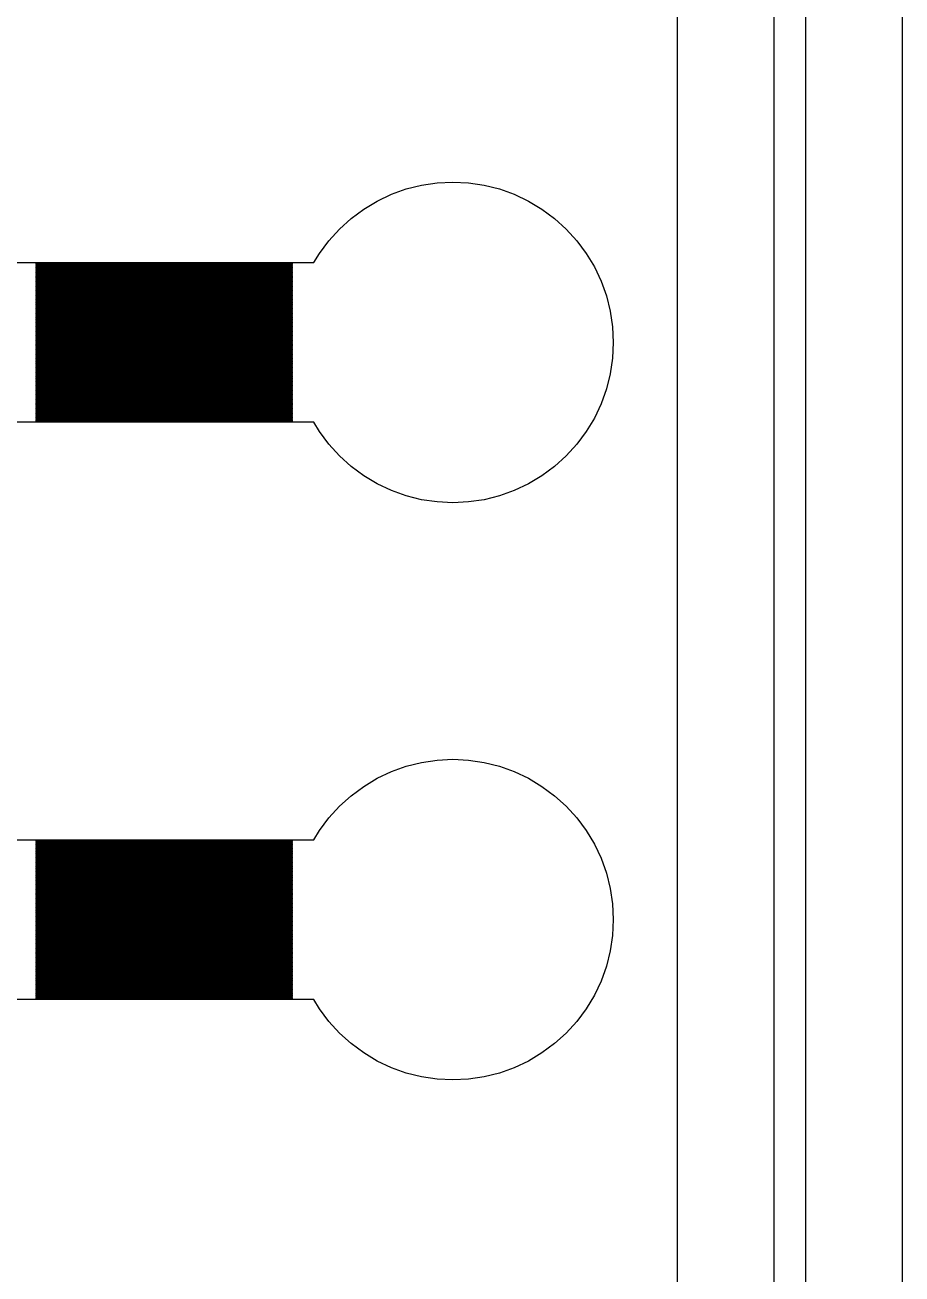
# Model space of a CAD drawing. Extents: x -16 to 132, y -40 to 113.
# Drawn here: x 99.02 to 113, y 17.36 to 37.27 of the extents above; entities that cross this region are included whole.
import ezdxf

# ---------------------------------------------------------------- set-up
doc = ezdxf.new("R2010")
doc.units = 0

msp = doc.modelspace()

# ---------------------------------------------------------------- linework, layer by layer
for p, q in [((112.997, 76.1837), (112.997, -2.55649)), ((111.463, -1.0226), (111.463, 74.6498)), ((110.952, 74.1385), (110.952, -0.51129)), ((109.418, 1.0226), (109.418, 72.6046)), ((104.861, 34.5738), (105.097, 34.6583)), ((105.097, 34.6583), (105.34, 34.7193)), ((105.34, 34.7193), (105.589, 34.7561)), ((105.589, 34.7561), (105.839, 34.7684)), ((105.839, 34.7684), (106.09, 34.7561)), ((106.09, 34.7561), (106.338, 34.7193)), ((106.338, 34.7193), (106.581, 34.6583)), ((106.581, 34.6583), (106.817, 34.5738)), ((104.419, 34.3375), (104.634, 34.4665)), ((104.634, 34.4665), (104.861, 34.5738)), ((106.817, 34.5738), (107.044, 34.4665)), ((107.044, 34.4665), (107.259, 34.3375)), ((104.217, 34.1881), (104.419, 34.3375)), ((107.259, 34.3375), (107.461, 34.1881)), ((104.031, 34.0196), (104.217, 34.1881)), ((107.461, 34.1881), (107.647, 34.0196)), ((103.863, 33.8337), (104.031, 34.0196)), ((107.647, 34.0196), (107.815, 33.8337)), ((103.713, 33.6322), (103.863, 33.8337)), ((107.815, 33.8337), (107.965, 33.6322)), ((98.8495, 33.485), (103.625, 33.485)), ((103.283, 33.4748), (99.1922, 33.4748)), ((99.1922, 33.4748), (99.1922, 33.4646)), ((99.1922, 33.4646), (103.283, 33.4646)), ((103.283, 33.4646), (103.283, 33.4748)), ((103.625, 33.485), (103.713, 33.6322)), ((107.965, 33.6322), (108.094, 33.417)), ((103.283, 33.4543), (99.1922, 33.4543)), ((99.1922, 33.4543), (99.1922, 33.4441)), ((99.1922, 33.4441), (103.283, 33.4441)), ((103.283, 33.4339), (99.1922, 33.4339)), ((99.1922, 33.4339), (99.1922, 33.4237)), ((99.1922, 33.4237), (103.283, 33.4237)), ((103.283, 33.4134), (99.1922, 33.4134)), ((99.1922, 33.4134), (99.1922, 33.4032)), ((99.1922, 33.4032), (103.283, 33.4032)), ((103.283, 33.393), (99.1922, 33.393)), ((99.1922, 33.393), (99.1922, 33.3828)), ((99.1922, 33.3828), (103.283, 33.3828)), ((103.283, 33.3725), (99.1922, 33.3725)), ((99.1922, 33.3725), (99.1922, 33.3623)), ((99.1922, 33.3623), (103.283, 33.3623)), ((103.283, 33.3521), (99.1922, 33.3521)), ((99.1922, 33.3521), (99.1922, 33.3419)), ((99.1922, 33.3419), (103.283, 33.3419)), ((103.283, 33.3316), (99.1922, 33.3316)), ((99.1922, 33.3316), (99.1922, 33.3214)), ((99.1922, 33.3214), (103.283, 33.3214)), ((103.283, 33.3112), (99.1922, 33.3112)), ((99.1922, 33.3112), (99.1922, 33.3009)), ((99.1922, 33.3009), (103.283, 33.3009)), ((103.283, 33.2907), (99.1922, 33.2907)), ((99.1922, 33.2907), (99.1922, 33.2805)), ((99.1922, 33.2805), (103.283, 33.2805)), ((103.283, 33.2703), (99.1922, 33.2703)), ((99.1922, 33.2703), (99.1922, 33.2601)), ((99.1922, 33.2601), (103.283, 33.2601)), ((103.283, 33.4441), (103.283, 33.4543)), ((103.283, 33.4237), (103.283, 33.4339)), ((103.283, 33.4032), (103.283, 33.4134)), ((103.283, 33.3828), (103.283, 33.393)), ((103.283, 33.3623), (103.283, 33.3725)), ((103.283, 33.3419), (103.283, 33.3521)), ((103.283, 33.3214), (103.283, 33.3316)), ((103.283, 33.3009), (103.283, 33.3112)), ((103.283, 33.2805), (103.283, 33.2907)), ((103.283, 33.2601), (103.283, 33.2703)), ((108.094, 33.417), (108.201, 33.1902)), ((103.283, 33.2498), (99.1922, 33.2498)), ((99.1922, 33.2498), (99.1922, 33.2396)), ((99.1922, 33.2396), (103.283, 33.2396)), ((103.283, 33.2294), (99.1922, 33.2294)), ((99.1922, 33.2294), (99.1922, 33.2191)), ((99.1922, 33.2191), (103.283, 33.2191)), ((103.283, 33.2089), (99.1922, 33.2089)), ((99.1922, 33.2089), (99.1922, 33.1987)), ((99.1922, 33.1987), (103.283, 33.1987)), ((103.283, 33.1885), (99.1922, 33.1885)), ((99.1922, 33.1885), (99.1922, 33.1782)), ((99.1922, 33.1782), (103.283, 33.1782)), ((103.283, 33.168), (99.1922, 33.168)), ((99.1922, 33.168), (99.1922, 33.1578)), ((99.1922, 33.1578), (103.283, 33.1578)), ((103.283, 33.1476), (99.1922, 33.1476)), ((99.1922, 33.1476), (99.1922, 33.1373)), ((99.1922, 33.1373), (103.283, 33.1373)), ((103.283, 33.1271), (99.1922, 33.1271)), ((99.1922, 33.1271), (99.1922, 33.1169)), ((99.1922, 33.1169), (103.283, 33.1169)), ((103.283, 33.1067), (99.1922, 33.1067)), ((99.1922, 33.1067), (99.1922, 33.0964)), ((99.1922, 33.0964), (103.283, 33.0964)), ((103.283, 33.0862), (99.1922, 33.0862)), ((99.1922, 33.0862), (99.1922, 33.076)), ((99.1922, 33.076), (103.283, 33.076)), ((103.283, 33.0658), (99.1922, 33.0658)), ((99.1922, 33.0658), (99.1922, 33.0555)), ((103.283, 33.2396), (103.283, 33.2498)), ((103.283, 33.2191), (103.283, 33.2294)), ((103.283, 33.1987), (103.283, 33.2089)), ((103.283, 33.1782), (103.283, 33.1885)), ((103.283, 33.1578), (103.283, 33.168)), ((103.283, 33.1373), (103.283, 33.1476)), ((103.283, 33.1169), (103.283, 33.1271)), ((103.283, 33.0964), (103.283, 33.1067)), ((103.283, 33.076), (103.283, 33.0862)), ((103.283, 33.0555), (103.283, 33.0658)), ((108.201, 33.1902), (108.286, 32.954)), ((99.1922, 33.0555), (103.283, 33.0555)), ((103.283, 33.0453), (99.1922, 33.0453)), ((99.1922, 33.0453), (99.1922, 33.0351)), ((99.1922, 33.0351), (103.283, 33.0351)), ((103.283, 33.0249), (99.1922, 33.0249)), ((99.1922, 33.0249), (99.1922, 33.0146)), ((99.1922, 33.0146), (103.283, 33.0146)), ((103.283, 33.0044), (99.1922, 33.0044)), ((99.1922, 33.0044), (99.1922, 32.9942)), ((99.1922, 32.9942), (103.283, 32.9942)), ((103.283, 32.9839), (99.1922, 32.9839)), ((99.1922, 32.9839), (99.1922, 32.9737)), ((99.1922, 32.9737), (103.283, 32.9737)), ((103.283, 32.9635), (99.1922, 32.9635)), ((99.1922, 32.9635), (99.1922, 32.9533)), ((99.1922, 32.9533), (103.283, 32.9533)), ((103.283, 32.9431), (99.1922, 32.9431)), ((99.1922, 32.9431), (99.1922, 32.9328)), ((99.1922, 32.9328), (103.283, 32.9328)), ((103.283, 32.9226), (99.1922, 32.9226)), ((99.1922, 32.9226), (99.1922, 32.9124)), ((99.1922, 32.9124), (103.283, 32.9124)), ((103.283, 32.9021), (99.1922, 32.9021)), ((99.1922, 32.9021), (99.1922, 32.8919)), ((99.1922, 32.8919), (103.283, 32.8919)), ((103.283, 32.8817), (99.1922, 32.8817)), ((99.1922, 32.8817), (99.1922, 32.8715)), ((99.1922, 32.8715), (103.283, 32.8715)), ((103.283, 32.8612), (99.1922, 32.8612)), ((99.1922, 32.8612), (99.1922, 32.851)), ((103.283, 33.0351), (103.283, 33.0453)), ((103.283, 33.0146), (103.283, 33.0249)), ((103.283, 32.9942), (103.283, 33.0044)), ((103.283, 32.9737), (103.283, 32.9839)), ((103.283, 32.9533), (103.283, 32.9635)), ((103.283, 32.9328), (103.283, 32.9431)), ((103.283, 32.9124), (103.283, 32.9226)), ((103.283, 32.8919), (103.283, 32.9021)), ((103.283, 32.8715), (103.283, 32.8817)), ((103.283, 32.851), (103.283, 32.8612)), ((108.286, 32.954), (108.346, 32.7106)), ((99.1922, 32.851), (103.283, 32.851)), ((103.283, 32.8408), (99.1922, 32.8408)), ((99.1922, 32.8408), (99.1922, 32.8306)), ((99.1922, 32.8306), (103.283, 32.8306)), ((103.283, 32.8203), (99.1922, 32.8203)), ((99.1922, 32.8203), (99.1922, 32.8101)), ((99.1922, 32.8101), (103.283, 32.8101)), ((103.283, 32.7999), (99.1922, 32.7999)), ((99.1922, 32.7999), (99.1922, 32.7896)), ((99.1922, 32.7896), (103.283, 32.7896)), ((103.283, 32.7794), (99.1922, 32.7794)), ((99.1922, 32.7794), (99.1922, 32.7692)), ((99.1922, 32.7692), (103.283, 32.7692)), ((103.283, 32.759), (99.1922, 32.759)), ((99.1922, 32.759), (99.1922, 32.7487)), ((99.1922, 32.7487), (103.283, 32.7487)), ((103.283, 32.7385), (99.1922, 32.7385)), ((99.1922, 32.7385), (99.1922, 32.7283)), ((99.1922, 32.7283), (103.283, 32.7283)), ((103.283, 32.7181), (99.1922, 32.7181)), ((99.1922, 32.7181), (99.1922, 32.7078)), ((99.1922, 32.7078), (103.283, 32.7078)), ((103.283, 32.6976), (99.1922, 32.6976)), ((99.1922, 32.6976), (99.1922, 32.6874)), ((99.1922, 32.6874), (103.283, 32.6874)), ((103.283, 32.6772), (99.1922, 32.6772)), ((99.1922, 32.6772), (99.1922, 32.6669)), ((99.1922, 32.6669), (103.283, 32.6669)), ((103.283, 32.8306), (103.283, 32.8408)), ((103.283, 32.8101), (103.283, 32.8203)), ((103.283, 32.7896), (103.283, 32.7999)), ((103.283, 32.7692), (103.283, 32.7794)), ((103.283, 32.7487), (103.283, 32.759)), ((103.283, 32.7283), (103.283, 32.7385)), ((103.283, 32.7078), (103.283, 32.7181)), ((103.283, 32.6874), (103.283, 32.6976)), ((103.283, 32.6669), (103.283, 32.6772)), ((108.346, 32.7106), (108.383, 32.4625)), ((103.283, 32.6567), (99.1922, 32.6567)), ((99.1922, 32.6567), (99.1922, 32.6465)), ((99.1922, 32.6465), (103.283, 32.6465)), ((103.283, 32.6363), (99.1922, 32.6363)), ((99.1922, 32.6363), (99.1922, 32.626)), ((99.1922, 32.626), (103.283, 32.626)), ((103.283, 32.6158), (99.1922, 32.6158)), ((99.1922, 32.6158), (99.1922, 32.6056)), ((99.1922, 32.6056), (103.283, 32.6056)), ((103.283, 32.5954), (99.1922, 32.5954)), ((99.1922, 32.5954), (99.1922, 32.5851)), ((99.1922, 32.5851), (103.283, 32.5851)), ((103.283, 32.5749), (99.1922, 32.5749)), ((99.1922, 32.5749), (99.1922, 32.5647)), ((99.1922, 32.5647), (103.283, 32.5647)), ((103.283, 32.5545), (99.1922, 32.5545)), ((99.1922, 32.5545), (99.1922, 32.5442)), ((99.1922, 32.5442), (103.283, 32.5442)), ((103.283, 32.534), (99.1922, 32.534)), ((99.1922, 32.534), (99.1922, 32.5238)), ((99.1922, 32.5238), (103.283, 32.5238)), ((103.283, 32.5136), (99.1922, 32.5136)), ((99.1922, 32.5136), (99.1922, 32.5033)), ((99.1922, 32.5033), (103.283, 32.5033)), ((103.283, 32.4931), (99.1922, 32.4931)), ((99.1922, 32.4931), (99.1922, 32.4829)), ((99.1922, 32.4829), (103.283, 32.4829)), ((103.283, 32.4726), (99.1922, 32.4726)), ((99.1922, 32.4726), (99.1922, 32.4624)), ((99.1922, 32.4624), (103.283, 32.4624)), ((103.283, 32.6465), (103.283, 32.6567)), ((103.283, 32.626), (103.283, 32.6363)), ((103.283, 32.6056), (103.283, 32.6158)), ((103.283, 32.5851), (103.283, 32.5954)), ((103.283, 32.5647), (103.283, 32.5749)), ((103.283, 32.5442), (103.283, 32.5545)), ((103.283, 32.5238), (103.283, 32.534)), ((103.283, 32.5033), (103.283, 32.5136)), ((103.283, 32.4829), (103.283, 32.4931)), ((103.283, 32.4624), (103.283, 32.4726)), ((108.383, 32.4625), (108.396, 32.2119)), ((103.283, 32.4522), (99.1922, 32.4522)), ((99.1922, 32.4522), (99.1922, 32.442)), ((99.1922, 32.442), (103.283, 32.442)), ((103.283, 32.4317), (99.1922, 32.4317)), ((99.1922, 32.4317), (99.1922, 32.4215)), ((99.1922, 32.4215), (103.283, 32.4215)), ((103.283, 32.4113), (99.1922, 32.4113)), ((99.1922, 32.4113), (99.1922, 32.4011)), ((99.1922, 32.4011), (103.283, 32.4011)), ((103.283, 32.3908), (99.1922, 32.3908)), ((99.1922, 32.3908), (99.1922, 32.3806)), ((99.1922, 32.3806), (103.283, 32.3806)), ((103.283, 32.3704), (99.1922, 32.3704)), ((99.1922, 32.3704), (99.1922, 32.3602)), ((99.1922, 32.3602), (103.283, 32.3602)), ((103.283, 32.3499), (99.1922, 32.3499)), ((99.1922, 32.3499), (99.1922, 32.3397)), ((99.1922, 32.3397), (103.283, 32.3397)), ((103.283, 32.3295), (99.1922, 32.3295)), ((99.1922, 32.3295), (99.1922, 32.3193)), ((99.1922, 32.3193), (103.283, 32.3193)), ((103.283, 32.309), (99.1922, 32.309)), ((99.1922, 32.309), (99.1922, 32.2988)), ((99.1922, 32.2988), (103.283, 32.2988)), ((103.283, 32.2886), (99.1922, 32.2886)), ((99.1922, 32.2886), (99.1922, 32.2784)), ((99.1922, 32.2784), (103.283, 32.2784)), ((103.283, 32.2681), (99.1922, 32.2681)), ((99.1922, 32.2681), (99.1922, 32.2579)), ((103.283, 32.442), (103.283, 32.4522)), ((103.283, 32.4215), (103.283, 32.4317)), ((103.283, 32.4011), (103.283, 32.4113)), ((103.283, 32.3806), (103.283, 32.3908)), ((103.283, 32.3602), (103.283, 32.3704)), ((103.283, 32.3397), (103.283, 32.3499)), ((103.283, 32.3193), (103.283, 32.3295)), ((103.283, 32.2988), (103.283, 32.309)), ((103.283, 32.2784), (103.283, 32.2886)), ((103.283, 32.2579), (103.283, 32.2681)), ((99.1922, 32.2579), (103.283, 32.2579)), ((103.283, 32.2477), (99.1922, 32.2477)), ((99.1922, 32.2477), (99.1922, 32.2375)), ((99.1922, 32.2375), (103.283, 32.2375)), ((103.283, 32.2272), (99.1922, 32.2272)), ((99.1922, 32.2272), (99.1922, 32.217)), ((99.1922, 32.217), (103.283, 32.217)), ((103.283, 32.2068), (99.1922, 32.2068)), ((99.1922, 32.2068), (99.1922, 32.1965)), ((99.1922, 32.1965), (103.283, 32.1965)), ((103.283, 32.1863), (99.1922, 32.1863)), ((99.1922, 32.1863), (99.1922, 32.1761)), ((99.1922, 32.1761), (103.283, 32.1761)), ((103.283, 32.1659), (99.1922, 32.1659)), ((99.1922, 32.1659), (99.1922, 32.1557)), ((99.1922, 32.1557), (103.283, 32.1557)), ((103.283, 32.1454), (99.1922, 32.1454)), ((99.1922, 32.1454), (99.1922, 32.1352)), ((99.1922, 32.1352), (103.283, 32.1352)), ((103.283, 32.125), (99.1922, 32.125)), ((99.1922, 32.125), (99.1922, 32.1148)), ((99.1922, 32.1148), (103.283, 32.1148)), ((103.283, 32.1045), (99.1922, 32.1045)), ((99.1922, 32.1045), (99.1922, 32.0943)), ((99.1922, 32.0943), (103.283, 32.0943)), ((103.283, 32.0841), (99.1922, 32.0841)), ((99.1922, 32.0841), (99.1922, 32.0739)), ((99.1922, 32.0739), (103.283, 32.0739)), ((103.283, 32.0636), (99.1922, 32.0636)), ((99.1922, 32.0636), (99.1922, 32.0534)), ((103.283, 32.2375), (103.283, 32.2477)), ((103.283, 32.217), (103.283, 32.2272)), ((103.283, 32.1965), (103.283, 32.2068)), ((103.283, 32.1761), (103.283, 32.1863)), ((103.283, 32.1557), (103.283, 32.1659)), ((103.283, 32.1352), (103.283, 32.1454)), ((103.283, 32.1148), (103.283, 32.125)), ((103.283, 32.0943), (103.283, 32.1045)), ((103.283, 32.0739), (103.283, 32.0841)), ((103.283, 32.0534), (103.283, 32.0636)), ((108.396, 32.2119), (108.383, 31.9613)), ((99.1922, 32.0534), (103.283, 32.0534)), ((103.283, 32.0432), (99.1922, 32.0432)), ((99.1922, 32.0432), (99.1922, 32.0329)), ((99.1922, 32.0329), (103.283, 32.0329)), ((103.283, 32.0227), (99.1922, 32.0227)), ((99.1922, 32.0227), (99.1922, 32.0125)), ((99.1922, 32.0125), (103.283, 32.0125)), ((103.283, 32.0023), (99.1922, 32.0023)), ((99.1922, 32.0023), (99.1922, 31.992)), ((99.1922, 31.992), (103.283, 31.992)), ((103.283, 31.9818), (99.1922, 31.9818)), ((99.1922, 31.9818), (99.1922, 31.9716)), ((99.1922, 31.9716), (103.283, 31.9716)), ((103.283, 31.9614), (99.1922, 31.9614)), ((99.1922, 31.9614), (99.1922, 31.9511)), ((99.1922, 31.9511), (103.283, 31.9511)), ((103.283, 31.9409), (99.1922, 31.9409)), ((99.1922, 31.9409), (99.1922, 31.9307)), ((99.1922, 31.9307), (103.283, 31.9307)), ((103.283, 31.9205), (99.1922, 31.9205)), ((99.1922, 31.9205), (99.1922, 31.9102)), ((99.1922, 31.9102), (103.283, 31.9102)), ((103.283, 31.9), (99.1922, 31.9)), ((99.1922, 31.9), (99.1922, 31.8898)), ((99.1922, 31.8898), (103.283, 31.8898)), ((103.283, 31.8795), (99.1922, 31.8795)), ((99.1922, 31.8795), (99.1922, 31.8693)), ((99.1922, 31.8693), (103.283, 31.8693)), ((103.283, 32.0329), (103.283, 32.0432)), ((103.283, 32.0125), (103.283, 32.0227)), ((103.283, 31.992), (103.283, 32.0023)), ((103.283, 31.9716), (103.283, 31.9818)), ((103.283, 31.9511), (103.283, 31.9614)), ((103.283, 31.9307), (103.283, 31.9409)), ((103.283, 31.9102), (103.283, 31.9205)), ((103.283, 31.8898), (103.283, 31.9)), ((103.283, 31.8693), (103.283, 31.8795)), ((108.383, 31.9613), (108.346, 31.7132)), ((103.283, 31.8591), (99.1922, 31.8591)), ((99.1922, 31.8591), (99.1922, 31.8489)), ((99.1922, 31.8489), (103.283, 31.8489)), ((103.283, 31.8387), (99.1922, 31.8387)), ((99.1922, 31.8387), (99.1922, 31.8284)), ((99.1922, 31.8284), (103.283, 31.8284)), ((103.283, 31.8182), (99.1922, 31.8182)), ((99.1922, 31.8182), (99.1922, 31.808)), ((99.1922, 31.808), (103.283, 31.808)), ((103.283, 31.7977), (99.1922, 31.7977)), ((99.1922, 31.7977), (99.1922, 31.7875)), ((99.1922, 31.7875), (103.283, 31.7875)), ((103.283, 31.7773), (99.1922, 31.7773)), ((99.1922, 31.7773), (99.1922, 31.7671)), ((99.1922, 31.7671), (103.283, 31.7671)), ((103.283, 31.7568), (99.1922, 31.7568)), ((99.1922, 31.7568), (99.1922, 31.7466)), ((99.1922, 31.7466), (103.283, 31.7466)), ((103.283, 31.7364), (99.1922, 31.7364)), ((99.1922, 31.7364), (99.1922, 31.7262)), ((99.1922, 31.7262), (103.283, 31.7262)), ((103.283, 31.7159), (99.1922, 31.7159)), ((99.1922, 31.7159), (99.1922, 31.7057)), ((99.1922, 31.7057), (103.283, 31.7057)), ((103.283, 31.6955), (99.1922, 31.6955)), ((99.1922, 31.6955), (99.1922, 31.6853)), ((99.1922, 31.6853), (103.283, 31.6853)), ((103.283, 31.675), (99.1922, 31.675)), ((99.1922, 31.675), (99.1922, 31.6648)), ((99.1922, 31.6648), (103.283, 31.6648)), ((103.283, 31.8489), (103.283, 31.8591)), ((103.283, 31.8284), (103.283, 31.8387)), ((103.283, 31.808), (103.283, 31.8182)), ((103.283, 31.7875), (103.283, 31.7977)), ((103.283, 31.7671), (103.283, 31.7773)), ((103.283, 31.7466), (103.283, 31.7568)), ((103.283, 31.7262), (103.283, 31.7364)), ((103.283, 31.7057), (103.283, 31.7159)), ((103.283, 31.6853), (103.283, 31.6955)), ((103.283, 31.6648), (103.283, 31.675)), ((108.346, 31.7132), (108.286, 31.4698)), ((103.283, 31.6546), (99.1922, 31.6546)), ((99.1922, 31.6546), (99.1922, 31.6444)), ((99.1922, 31.6444), (103.283, 31.6444)), ((103.283, 31.6341), (99.1922, 31.6341)), ((99.1922, 31.6341), (99.1922, 31.6239)), ((99.1922, 31.6239), (103.283, 31.6239)), ((103.283, 31.6137), (99.1922, 31.6137)), ((99.1922, 31.6137), (99.1922, 31.6035)), ((99.1922, 31.6035), (103.283, 31.6035)), ((103.283, 31.5932), (99.1922, 31.5932)), ((99.1922, 31.5932), (99.1922, 31.583)), ((99.1922, 31.583), (103.283, 31.583)), ((103.283, 31.5728), (99.1922, 31.5728)), ((99.1922, 31.5728), (99.1922, 31.5625)), ((99.1922, 31.5625), (103.283, 31.5625)), ((103.283, 31.5523), (99.1922, 31.5523)), ((99.1922, 31.5523), (99.1922, 31.5421)), ((99.1922, 31.5421), (103.283, 31.5421)), ((103.283, 31.5319), (99.1922, 31.5319)), ((99.1922, 31.5319), (99.1922, 31.5217)), ((99.1922, 31.5217), (103.283, 31.5217)), ((103.283, 31.5114), (99.1922, 31.5114)), ((99.1922, 31.5114), (99.1922, 31.5012)), ((99.1922, 31.5012), (103.283, 31.5012)), ((103.283, 31.491), (99.1922, 31.491)), ((99.1922, 31.491), (99.1922, 31.4807)), ((99.1922, 31.4807), (103.283, 31.4807)), ((103.283, 31.4705), (99.1922, 31.4705)), ((99.1922, 31.4705), (99.1922, 31.4603)), ((103.283, 31.6444), (103.283, 31.6546)), ((103.283, 31.6239), (103.283, 31.6341)), ((103.283, 31.6035), (103.283, 31.6137)), ((103.283, 31.583), (103.283, 31.5932)), ((103.283, 31.5625), (103.283, 31.5728)), ((103.283, 31.5421), (103.283, 31.5523)), ((103.283, 31.5217), (103.283, 31.5319)), ((103.283, 31.5012), (103.283, 31.5114)), ((103.283, 31.4807), (103.283, 31.491)), ((103.283, 31.4603), (103.283, 31.4705)), ((108.286, 31.4698), (108.201, 31.2336)), ((99.1922, 31.4603), (103.283, 31.4603)), ((103.283, 31.4501), (99.1922, 31.4501)), ((99.1922, 31.4501), (99.1922, 31.4398)), ((99.1922, 31.4398), (103.283, 31.4398)), ((103.283, 31.4296), (99.1922, 31.4296)), ((99.1922, 31.4296), (99.1922, 31.4194)), ((99.1922, 31.4194), (103.283, 31.4194)), ((103.283, 31.4092), (99.1922, 31.4092)), ((99.1922, 31.4092), (99.1922, 31.3989)), ((99.1922, 31.3989), (103.283, 31.3989)), ((103.283, 31.3887), (99.1922, 31.3887)), ((99.1922, 31.3887), (99.1922, 31.3785)), ((99.1922, 31.3785), (103.283, 31.3785)), ((103.283, 31.3683), (99.1922, 31.3683)), ((99.1922, 31.3683), (99.1922, 31.358)), ((99.1922, 31.358), (103.283, 31.358)), ((103.283, 31.3478), (99.1922, 31.3478)), ((99.1922, 31.3478), (99.1922, 31.3376)), ((99.1922, 31.3376), (103.283, 31.3376)), ((103.283, 31.3273), (99.1922, 31.3273)), ((99.1922, 31.3273), (99.1922, 31.3171)), ((99.1922, 31.3171), (103.283, 31.3171)), ((103.283, 31.3069), (99.1922, 31.3069)), ((99.1922, 31.3069), (99.1922, 31.2967)), ((99.1922, 31.2967), (103.283, 31.2967)), ((103.283, 31.2864), (99.1922, 31.2864)), ((99.1922, 31.2864), (99.1922, 31.2762)), ((99.1922, 31.2762), (103.283, 31.2762)), ((103.283, 31.4398), (103.283, 31.4501)), ((103.283, 31.4194), (103.283, 31.4296)), ((103.283, 31.3989), (103.283, 31.4092)), ((103.283, 31.3785), (103.283, 31.3887)), ((103.283, 31.358), (103.283, 31.3683)), ((103.283, 31.3376), (103.283, 31.3478)), ((103.283, 31.3171), (103.283, 31.3273)), ((103.283, 31.2967), (103.283, 31.3069)), ((103.283, 31.2762), (103.283, 31.2864)), ((103.283, 31.266), (99.1922, 31.266)), ((99.1922, 31.266), (99.1922, 31.2558)), ((99.1922, 31.2558), (103.283, 31.2558)), ((103.283, 31.2455), (99.1922, 31.2455)), ((99.1922, 31.2455), (99.1922, 31.2353)), ((99.1922, 31.2353), (103.283, 31.2353)), ((103.283, 31.2251), (99.1922, 31.2251)), ((99.1922, 31.2251), (99.1922, 31.2149)), ((99.1922, 31.2149), (103.283, 31.2149)), ((103.283, 31.2047), (99.1922, 31.2047)), ((99.1922, 31.2047), (99.1922, 31.1944)), ((99.1922, 31.1944), (103.283, 31.1944)), ((103.283, 31.1842), (99.1922, 31.1842)), ((99.1922, 31.1842), (99.1922, 31.174)), ((99.1922, 31.174), (103.283, 31.174)), ((103.283, 31.1637), (99.1922, 31.1637)), ((99.1922, 31.1637), (99.1922, 31.1535)), ((99.1922, 31.1535), (103.283, 31.1535)), ((103.283, 31.1433), (99.1922, 31.1433)), ((99.1922, 31.1433), (99.1922, 31.1331)), ((99.1922, 31.1331), (103.283, 31.1331)), ((103.283, 31.1228), (99.1922, 31.1228)), ((99.1922, 31.1228), (99.1922, 31.1126)), ((99.1922, 31.1126), (103.283, 31.1126)), ((103.283, 31.1024), (99.1922, 31.1024)), ((99.1922, 31.1024), (99.1922, 31.0922)), ((99.1922, 31.0922), (103.283, 31.0922)), ((103.283, 31.0819), (99.1922, 31.0819)), ((99.1922, 31.0819), (99.1922, 31.0717)), ((99.1922, 31.0717), (103.283, 31.0717)), ((103.283, 31.2558), (103.283, 31.266)), ((103.283, 31.2353), (103.283, 31.2455)), ((103.283, 31.2149), (103.283, 31.2251)), ((103.283, 31.1944), (103.283, 31.2047)), ((103.283, 31.174), (103.283, 31.1842)), ((103.283, 31.1535), (103.283, 31.1637)), ((103.283, 31.1331), (103.283, 31.1433)), ((103.283, 31.1126), (103.283, 31.1228)), ((103.283, 31.0922), (103.283, 31.1024)), ((103.283, 31.0717), (103.283, 31.0819)), ((108.201, 31.2336), (108.094, 31.0068)), ((103.625, 30.9388), (98.8495, 30.9388)), ((103.283, 31.0615), (99.1922, 31.0615)), ((99.1922, 31.0615), (99.1922, 31.0513)), ((99.1922, 31.0513), (103.283, 31.0513)), ((103.283, 31.041), (99.1922, 31.041)), ((99.1922, 31.041), (99.1922, 31.0308)), ((99.1922, 31.0308), (103.283, 31.0308)), ((103.283, 31.0206), (99.1922, 31.0206)), ((99.1922, 31.0206), (99.1922, 31.0103)), ((99.1922, 31.0103), (103.283, 31.0103)), ((103.283, 31.0001), (99.1922, 31.0001)), ((99.1922, 31.0001), (99.1922, 30.9899)), ((99.1922, 30.9899), (103.283, 30.9899)), ((103.283, 30.9797), (99.1922, 30.9797)), ((99.1922, 30.9797), (99.1922, 30.9694)), ((99.1922, 30.9694), (103.283, 30.9694)), ((103.283, 30.9592), (99.1922, 30.9592)), ((99.1922, 30.9592), (99.1922, 30.949)), ((99.1922, 30.949), (103.283, 30.949)), ((103.283, 31.0513), (103.283, 31.0615)), ((103.283, 31.0308), (103.283, 31.041)), ((103.283, 31.0103), (103.283, 31.0206)), ((103.283, 30.9899), (103.283, 31.0001)), ((103.283, 30.9694), (103.283, 30.9797)), ((103.283, 30.949), (103.283, 30.9592)), ((103.713, 30.7916), (103.625, 30.9388)), ((108.094, 31.0068), (107.965, 30.7916)), ((103.863, 30.5901), (103.713, 30.7916)), ((107.965, 30.7916), (107.815, 30.5901)), ((104.031, 30.4042), (103.863, 30.5901)), ((107.815, 30.5901), (107.647, 30.4042)), ((104.217, 30.2357), (104.031, 30.4042)), ((107.647, 30.4042), (107.461, 30.2357)), ((104.419, 30.0863), (104.217, 30.2357)), ((104.634, 29.9573), (104.419, 30.0863)), ((107.259, 30.0863), (107.044, 29.9573)), ((107.461, 30.2357), (107.259, 30.0863)), ((104.861, 29.85), (104.634, 29.9573)), ((107.044, 29.9573), (106.817, 29.85)), ((105.097, 29.7655), (104.861, 29.85)), ((105.34, 29.7045), (105.097, 29.7655)), ((105.589, 29.6677), (105.34, 29.7045)), ((106.338, 29.7045), (106.09, 29.6677)), ((106.581, 29.7655), (106.338, 29.7045)), ((106.817, 29.85), (106.581, 29.7655)), ((105.839, 29.6554), (105.589, 29.6677)), ((106.09, 29.6677), (105.839, 29.6554)), ((105.097, 25.4549), (105.34, 25.5159)), ((105.34, 25.5159), (105.589, 25.5527)), ((105.589, 25.5527), (105.839, 25.565)), ((105.839, 25.565), (106.09, 25.5527)), ((106.09, 25.5527), (106.338, 25.5159)), ((106.338, 25.5159), (106.581, 25.4549)), ((104.634, 25.2631), (104.861, 25.3704)), ((104.861, 25.3704), (105.097, 25.4549)), ((106.581, 25.4549), (106.817, 25.3704)), ((106.817, 25.3704), (107.044, 25.2631)), ((104.217, 24.9847), (104.419, 25.1341)), ((104.419, 25.1341), (104.634, 25.2631)), ((107.044, 25.2631), (107.259, 25.1341)), ((107.259, 25.1341), (107.461, 24.9847)), ((104.031, 24.8162), (104.217, 24.9847)), ((107.461, 24.9847), (107.647, 24.8162)), ((103.863, 24.6303), (104.031, 24.8162)), ((107.647, 24.8162), (107.815, 24.6303)), ((103.713, 24.4288), (103.863, 24.6303)), ((107.815, 24.6303), (107.965, 24.4288)), ((103.625, 24.2816), (103.713, 24.4288)), ((107.965, 24.4288), (108.094, 24.2136)), ((98.8495, 24.2816), (103.625, 24.2816)), ((103.283, 24.2714), (99.1922, 24.2714)), ((99.1922, 24.2714), (99.1922, 24.2612)), ((99.1922, 24.2612), (103.283, 24.2612)), ((103.283, 24.2509), (99.1922, 24.2509)), ((99.1922, 24.2509), (99.1922, 24.2407)), ((99.1922, 24.2407), (103.283, 24.2407)), ((103.283, 24.2305), (99.1922, 24.2305)), ((99.1922, 24.2305), (99.1922, 24.2203)), ((99.1922, 24.2203), (103.283, 24.2203)), ((103.283, 24.21), (99.1922, 24.21)), ((99.1922, 24.21), (99.1922, 24.1998)), ((99.1922, 24.1998), (103.283, 24.1998)), ((103.283, 24.1896), (99.1922, 24.1896)), ((99.1922, 24.1896), (99.1922, 24.1794)), ((99.1922, 24.1794), (103.283, 24.1794)), ((103.283, 24.1691), (99.1922, 24.1691)), ((99.1922, 24.1691), (99.1922, 24.1589)), ((99.1922, 24.1589), (103.283, 24.1589)), ((103.283, 24.1487), (99.1922, 24.1487)), ((99.1922, 24.1487), (99.1922, 24.1385)), ((99.1922, 24.1385), (103.283, 24.1385)), ((103.283, 24.1282), (99.1922, 24.1282)), ((99.1922, 24.1282), (99.1922, 24.118)), ((99.1922, 24.118), (103.283, 24.118)), ((103.283, 24.1078), (99.1922, 24.1078)), ((99.1922, 24.1078), (99.1922, 24.0975)), ((99.1922, 24.0975), (103.283, 24.0975)), ((103.283, 24.2612), (103.283, 24.2714)), ((103.283, 24.2407), (103.283, 24.2509)), ((103.283, 24.2203), (103.283, 24.2305)), ((103.283, 24.1998), (103.283, 24.21)), ((103.283, 24.1794), (103.283, 24.1896)), ((103.283, 24.1589), (103.283, 24.1691)), ((103.283, 24.1385), (103.283, 24.1487)), ((103.283, 24.118), (103.283, 24.1282)), ((103.283, 24.0975), (103.283, 24.1078)), ((108.094, 24.2136), (108.201, 23.9868)), ((103.283, 24.0873), (99.1922, 24.0873)), ((99.1922, 24.0873), (99.1922, 24.0771)), ((99.1922, 24.0771), (103.283, 24.0771)), ((103.283, 24.0669), (99.1922, 24.0669)), ((99.1922, 24.0669), (99.1922, 24.0567)), ((99.1922, 24.0567), (103.283, 24.0567)), ((103.283, 24.0464), (99.1922, 24.0464)), ((99.1922, 24.0464), (99.1922, 24.0362)), ((99.1922, 24.0362), (103.283, 24.0362)), ((103.283, 24.026), (99.1922, 24.026)), ((99.1922, 24.026), (99.1922, 24.0157)), ((99.1922, 24.0157), (103.283, 24.0157)), ((103.283, 24.0055), (99.1922, 24.0055)), ((99.1922, 24.0055), (99.1922, 23.9953)), ((99.1922, 23.9953), (103.283, 23.9953)), ((103.283, 23.9851), (99.1922, 23.9851)), ((99.1922, 23.9851), (99.1922, 23.9748)), ((99.1922, 23.9748), (103.283, 23.9748)), ((103.283, 23.9646), (99.1922, 23.9646)), ((99.1922, 23.9646), (99.1922, 23.9544)), ((99.1922, 23.9544), (103.283, 23.9544)), ((103.283, 23.9442), (99.1922, 23.9442)), ((99.1922, 23.9442), (99.1922, 23.9339)), ((99.1922, 23.9339), (103.283, 23.9339)), ((103.283, 23.9237), (99.1922, 23.9237)), ((99.1922, 23.9237), (99.1922, 23.9135)), ((99.1922, 23.9135), (103.283, 23.9135)), ((103.283, 23.9033), (99.1922, 23.9033)), ((99.1922, 23.9033), (99.1922, 23.893)), ((103.283, 24.0771), (103.283, 24.0873)), ((103.283, 24.0567), (103.283, 24.0669)), ((103.283, 24.0362), (103.283, 24.0464)), ((103.283, 24.0157), (103.283, 24.026)), ((103.283, 23.9953), (103.283, 24.0055)), ((103.283, 23.9748), (103.283, 23.9851)), ((103.283, 23.9544), (103.283, 23.9646)), ((103.283, 23.9339), (103.283, 23.9442)), ((103.283, 23.9135), (103.283, 23.9237)), ((103.283, 23.893), (103.283, 23.9033)), ((108.201, 23.9868), (108.286, 23.7506)), ((99.1922, 23.893), (103.283, 23.893)), ((103.283, 23.8828), (99.1922, 23.8828)), ((99.1922, 23.8828), (99.1922, 23.8726)), ((99.1922, 23.8726), (103.283, 23.8726)), ((103.283, 23.8624), (99.1922, 23.8624)), ((99.1922, 23.8624), (99.1922, 23.8521)), ((99.1922, 23.8521), (103.283, 23.8521)), ((103.283, 23.8419), (99.1922, 23.8419)), ((99.1922, 23.8419), (99.1922, 23.8317)), ((99.1922, 23.8317), (103.283, 23.8317)), ((103.283, 23.8215), (99.1922, 23.8215)), ((99.1922, 23.8215), (99.1922, 23.8112)), ((99.1922, 23.8112), (103.283, 23.8112)), ((103.283, 23.801), (99.1922, 23.801)), ((99.1922, 23.801), (99.1922, 23.7908)), ((99.1922, 23.7908), (103.283, 23.7908)), ((103.283, 23.7805), (99.1922, 23.7805)), ((99.1922, 23.7805), (99.1922, 23.7703)), ((99.1922, 23.7703), (103.283, 23.7703)), ((103.283, 23.7601), (99.1922, 23.7601)), ((99.1922, 23.7601), (99.1922, 23.7499)), ((99.1922, 23.7499), (103.283, 23.7499)), ((103.283, 23.7397), (99.1922, 23.7397)), ((99.1922, 23.7397), (99.1922, 23.7294)), ((99.1922, 23.7294), (103.283, 23.7294)), ((103.283, 23.7192), (99.1922, 23.7192)), ((99.1922, 23.7192), (99.1922, 23.709)), ((99.1922, 23.709), (103.283, 23.709)), ((103.283, 23.8726), (103.283, 23.8828)), ((103.283, 23.8521), (103.283, 23.8624)), ((103.283, 23.8317), (103.283, 23.8419)), ((103.283, 23.8112), (103.283, 23.8215)), ((103.283, 23.7908), (103.283, 23.801)), ((103.283, 23.7703), (103.283, 23.7805)), ((103.283, 23.7499), (103.283, 23.7601)), ((103.283, 23.7294), (103.283, 23.7397)), ((103.283, 23.709), (103.283, 23.7192)), ((108.286, 23.7506), (108.346, 23.5072)), ((103.283, 23.6987), (99.1922, 23.6987)), ((99.1922, 23.6987), (99.1922, 23.6885)), ((99.1922, 23.6885), (103.283, 23.6885)), ((103.283, 23.6783), (99.1922, 23.6783)), ((99.1922, 23.6783), (99.1922, 23.6681)), ((99.1922, 23.6681), (103.283, 23.6681)), ((103.283, 23.6578), (99.1922, 23.6578)), ((99.1922, 23.6578), (99.1922, 23.6476)), ((99.1922, 23.6476), (103.283, 23.6476)), ((103.283, 23.6374), (99.1922, 23.6374)), ((99.1922, 23.6374), (99.1922, 23.6272)), ((99.1922, 23.6272), (103.283, 23.6272)), ((103.283, 23.6169), (99.1922, 23.6169)), ((99.1922, 23.6169), (99.1922, 23.6067)), ((99.1922, 23.6067), (103.283, 23.6067)), ((103.283, 23.5965), (99.1922, 23.5965)), ((99.1922, 23.5965), (99.1922, 23.5862)), ((99.1922, 23.5862), (103.283, 23.5862)), ((103.283, 23.576), (99.1922, 23.576)), ((99.1922, 23.576), (99.1922, 23.5658)), ((99.1922, 23.5658), (103.283, 23.5658)), ((103.283, 23.5556), (99.1922, 23.5556)), ((99.1922, 23.5556), (99.1922, 23.5453)), ((99.1922, 23.5453), (103.283, 23.5453)), ((103.283, 23.5351), (99.1922, 23.5351)), ((99.1922, 23.5351), (99.1922, 23.5249)), ((99.1922, 23.5249), (103.283, 23.5249)), ((103.283, 23.5147), (99.1922, 23.5147)), ((99.1922, 23.5147), (99.1922, 23.5044)), ((99.1922, 23.5044), (103.283, 23.5044)), ((103.283, 23.6885), (103.283, 23.6987)), ((103.283, 23.6681), (103.283, 23.6783)), ((103.283, 23.6476), (103.283, 23.6578)), ((103.283, 23.6272), (103.283, 23.6374)), ((103.283, 23.6067), (103.283, 23.6169)), ((103.283, 23.5862), (103.283, 23.5965)), ((103.283, 23.5658), (103.283, 23.576)), ((103.283, 23.5453), (103.283, 23.5556)), ((103.283, 23.5249), (103.283, 23.5351)), ((103.283, 23.5044), (103.283, 23.5147)), ((108.346, 23.5072), (108.383, 23.2591)), ((103.283, 23.4942), (99.1922, 23.4942)), ((99.1922, 23.4942), (99.1922, 23.484)), ((99.1922, 23.484), (103.283, 23.484)), ((103.283, 23.4738), (99.1922, 23.4738)), ((99.1922, 23.4738), (99.1922, 23.4635)), ((99.1922, 23.4635), (103.283, 23.4635)), ((103.283, 23.4533), (99.1922, 23.4533)), ((99.1922, 23.4533), (99.1922, 23.4431)), ((99.1922, 23.4431), (103.283, 23.4431)), ((103.283, 23.4329), (99.1922, 23.4329)), ((99.1922, 23.4329), (99.1922, 23.4226)), ((99.1922, 23.4226), (103.283, 23.4226)), ((103.283, 23.4124), (99.1922, 23.4124)), ((99.1922, 23.4124), (99.1922, 23.4022)), ((99.1922, 23.4022), (103.283, 23.4022)), ((103.283, 23.392), (99.1922, 23.392)), ((99.1922, 23.392), (99.1922, 23.3817)), ((99.1922, 23.3817), (103.283, 23.3817)), ((103.283, 23.3715), (99.1922, 23.3715)), ((99.1922, 23.3715), (99.1922, 23.3613)), ((99.1922, 23.3613), (103.283, 23.3613)), ((103.283, 23.3511), (99.1922, 23.3511)), ((99.1922, 23.3511), (99.1922, 23.3408)), ((99.1922, 23.3408), (103.283, 23.3408)), ((103.283, 23.3306), (99.1922, 23.3306)), ((99.1922, 23.3306), (99.1922, 23.3204)), ((99.1922, 23.3204), (103.283, 23.3204)), ((103.283, 23.3102), (99.1922, 23.3102)), ((99.1922, 23.3102), (99.1922, 23.2999)), ((103.283, 23.484), (103.283, 23.4942)), ((103.283, 23.4635), (103.283, 23.4738)), ((103.283, 23.4431), (103.283, 23.4533)), ((103.283, 23.4226), (103.283, 23.4329)), ((103.283, 23.4022), (103.283, 23.4124)), ((103.283, 23.3817), (103.283, 23.392)), ((103.283, 23.3613), (103.283, 23.3715)), ((103.283, 23.3408), (103.283, 23.3511)), ((103.283, 23.3204), (103.283, 23.3306)), ((103.283, 23.2999), (103.283, 23.3102)), ((99.1922, 23.2999), (103.283, 23.2999)), ((103.283, 23.2897), (99.1922, 23.2897)), ((99.1922, 23.2897), (99.1922, 23.2795)), ((99.1922, 23.2795), (103.283, 23.2795)), ((103.283, 23.2692), (99.1922, 23.2692)), ((99.1922, 23.2692), (99.1922, 23.259)), ((99.1922, 23.259), (103.283, 23.259)), ((103.283, 23.2488), (99.1922, 23.2488)), ((99.1922, 23.2488), (99.1922, 23.2386)), ((99.1922, 23.2386), (103.283, 23.2386)), ((103.283, 23.2283), (99.1922, 23.2283)), ((99.1922, 23.2283), (99.1922, 23.2181)), ((99.1922, 23.2181), (103.283, 23.2181)), ((103.283, 23.2079), (99.1922, 23.2079)), ((99.1922, 23.2079), (99.1922, 23.1977)), ((99.1922, 23.1977), (103.283, 23.1977)), ((103.283, 23.1874), (99.1922, 23.1874)), ((99.1922, 23.1874), (99.1922, 23.1772)), ((99.1922, 23.1772), (103.283, 23.1772)), ((103.283, 23.167), (99.1922, 23.167)), ((99.1922, 23.167), (99.1922, 23.1568)), ((99.1922, 23.1568), (103.283, 23.1568)), ((103.283, 23.1465), (99.1922, 23.1465)), ((99.1922, 23.1465), (99.1922, 23.1363)), ((99.1922, 23.1363), (103.283, 23.1363)), ((103.283, 23.1261), (99.1922, 23.1261)), ((99.1922, 23.1261), (99.1922, 23.1159)), ((99.1922, 23.1159), (103.283, 23.1159)), ((103.283, 23.1056), (99.1922, 23.1056)), ((99.1922, 23.1056), (99.1922, 23.0954)), ((103.283, 23.2795), (103.283, 23.2897)), ((103.283, 23.259), (103.283, 23.2692)), ((103.283, 23.2386), (103.283, 23.2488)), ((103.283, 23.2181), (103.283, 23.2283)), ((103.283, 23.1977), (103.283, 23.2079)), ((103.283, 23.1772), (103.283, 23.1874)), ((103.283, 23.1568), (103.283, 23.167)), ((103.283, 23.1363), (103.283, 23.1465)), ((103.283, 23.1159), (103.283, 23.1261)), ((103.283, 23.0954), (103.283, 23.1056)), ((108.383, 23.2591), (108.396, 23.0085)), ((99.1922, 23.0954), (103.283, 23.0954)), ((103.283, 23.0852), (99.1922, 23.0852)), ((99.1922, 23.0852), (99.1922, 23.075)), ((99.1922, 23.075), (103.283, 23.075)), ((103.283, 23.0647), (99.1922, 23.0647)), ((99.1922, 23.0647), (99.1922, 23.0545)), ((99.1922, 23.0545), (103.283, 23.0545)), ((103.283, 23.0443), (99.1922, 23.0443)), ((99.1922, 23.0443), (99.1922, 23.0341)), ((99.1922, 23.0341), (103.283, 23.0341)), ((103.283, 23.0238), (99.1922, 23.0238)), ((99.1922, 23.0238), (99.1922, 23.0136)), ((99.1922, 23.0136), (103.283, 23.0136)), ((103.283, 23.0034), (99.1922, 23.0034)), ((99.1922, 23.0034), (99.1922, 22.9931)), ((99.1922, 22.9931), (103.283, 22.9931)), ((103.283, 22.9829), (99.1922, 22.9829)), ((99.1922, 22.9829), (99.1922, 22.9727)), ((99.1922, 22.9727), (103.283, 22.9727)), ((103.283, 22.9625), (99.1922, 22.9625)), ((99.1922, 22.9625), (99.1922, 22.9523)), ((99.1922, 22.9523), (103.283, 22.9523)), ((103.283, 22.942), (99.1922, 22.942)), ((99.1922, 22.942), (99.1922, 22.9318)), ((99.1922, 22.9318), (103.283, 22.9318)), ((103.283, 22.9216), (99.1922, 22.9216)), ((99.1922, 22.9216), (99.1922, 22.9114)), ((99.1922, 22.9114), (103.283, 22.9114)), ((103.283, 23.075), (103.283, 23.0852)), ((103.283, 23.0545), (103.283, 23.0647)), ((103.283, 23.0341), (103.283, 23.0443)), ((103.283, 23.0136), (103.283, 23.0238)), ((103.283, 22.9931), (103.283, 23.0034)), ((103.283, 22.9727), (103.283, 22.9829)), ((103.283, 22.9523), (103.283, 22.9625)), ((103.283, 22.9318), (103.283, 22.942)), ((103.283, 22.9114), (103.283, 22.9216)), ((108.396, 23.0085), (108.383, 22.7579)), ((103.283, 22.9011), (99.1922, 22.9011)), ((99.1922, 22.9011), (99.1922, 22.8909)), ((99.1922, 22.8909), (103.283, 22.8909)), ((103.283, 22.8807), (99.1922, 22.8807)), ((99.1922, 22.8807), (99.1922, 22.8705)), ((99.1922, 22.8705), (103.283, 22.8705)), ((103.283, 22.8602), (99.1922, 22.8602)), ((99.1922, 22.8602), (99.1922, 22.85)), ((99.1922, 22.85), (103.283, 22.85)), ((103.283, 22.8398), (99.1922, 22.8398)), ((99.1922, 22.8398), (99.1922, 22.8295)), ((99.1922, 22.8295), (103.283, 22.8295)), ((103.283, 22.8193), (99.1922, 22.8193)), ((99.1922, 22.8193), (99.1922, 22.8091)), ((99.1922, 22.8091), (103.283, 22.8091)), ((103.283, 22.7989), (99.1922, 22.7989)), ((99.1922, 22.7989), (99.1922, 22.7886)), ((99.1922, 22.7886), (103.283, 22.7886)), ((103.283, 22.7784), (99.1922, 22.7784)), ((99.1922, 22.7784), (99.1922, 22.7682)), ((99.1922, 22.7682), (103.283, 22.7682)), ((103.283, 22.758), (99.1922, 22.758)), ((99.1922, 22.758), (99.1922, 22.7477)), ((99.1922, 22.7477), (103.283, 22.7477)), ((103.283, 22.7375), (99.1922, 22.7375)), ((99.1922, 22.7375), (99.1922, 22.7273)), ((99.1922, 22.7273), (103.283, 22.7273)), ((103.283, 22.7171), (99.1922, 22.7171)), ((99.1922, 22.7171), (99.1922, 22.7068)), ((99.1922, 22.7068), (103.283, 22.7068)), ((103.283, 22.8909), (103.283, 22.9011)), ((103.283, 22.8705), (103.283, 22.8807)), ((103.283, 22.85), (103.283, 22.8602)), ((103.283, 22.8295), (103.283, 22.8398)), ((103.283, 22.8091), (103.283, 22.8193)), ((103.283, 22.7886), (103.283, 22.7989)), ((103.283, 22.7682), (103.283, 22.7784)), ((103.283, 22.7477), (103.283, 22.758)), ((103.283, 22.7273), (103.283, 22.7375)), ((103.283, 22.7068), (103.283, 22.7171)), ((108.383, 22.7579), (108.346, 22.5098)), ((103.283, 22.6966), (99.1922, 22.6966)), ((99.1922, 22.6966), (99.1922, 22.6864)), ((99.1922, 22.6864), (103.283, 22.6864)), ((103.283, 22.6761), (99.1922, 22.6761)), ((99.1922, 22.6761), (99.1922, 22.6659)), ((99.1922, 22.6659), (103.283, 22.6659)), ((103.283, 22.6557), (99.1922, 22.6557)), ((99.1922, 22.6557), (99.1922, 22.6455)), ((99.1922, 22.6455), (103.283, 22.6455)), ((103.283, 22.6353), (99.1922, 22.6353)), ((99.1922, 22.6353), (99.1922, 22.625)), ((99.1922, 22.625), (103.283, 22.625)), ((103.283, 22.6148), (99.1922, 22.6148)), ((99.1922, 22.6148), (99.1922, 22.6046)), ((99.1922, 22.6046), (103.283, 22.6046)), ((103.283, 22.5943), (99.1922, 22.5943)), ((99.1922, 22.5943), (99.1922, 22.5841)), ((99.1922, 22.5841), (103.283, 22.5841)), ((103.283, 22.5739), (99.1922, 22.5739)), ((99.1922, 22.5739), (99.1922, 22.5637)), ((99.1922, 22.5637), (103.283, 22.5637)), ((103.283, 22.5534), (99.1922, 22.5534)), ((99.1922, 22.5534), (99.1922, 22.5432)), ((99.1922, 22.5432), (103.283, 22.5432)), ((103.283, 22.533), (99.1922, 22.533)), ((99.1922, 22.533), (99.1922, 22.5228)), ((99.1922, 22.5228), (103.283, 22.5228)), ((103.283, 22.5125), (99.1922, 22.5125)), ((99.1922, 22.5125), (99.1922, 22.5023)), ((103.283, 22.6864), (103.283, 22.6966)), ((103.283, 22.6659), (103.283, 22.6761)), ((103.283, 22.6455), (103.283, 22.6557)), ((103.283, 22.625), (103.283, 22.6353)), ((103.283, 22.6046), (103.283, 22.6148)), ((103.283, 22.5841), (103.283, 22.5943)), ((103.283, 22.5637), (103.283, 22.5739)), ((103.283, 22.5432), (103.283, 22.5534)), ((103.283, 22.5228), (103.283, 22.533)), ((103.283, 22.5023), (103.283, 22.5125)), ((108.346, 22.5098), (108.286, 22.2664)), ((99.1922, 22.5023), (103.283, 22.5023)), ((103.283, 22.4921), (99.1922, 22.4921)), ((99.1922, 22.4921), (99.1922, 22.4819)), ((99.1922, 22.4819), (103.283, 22.4819)), ((103.283, 22.4716), (99.1922, 22.4716)), ((99.1922, 22.4716), (99.1922, 22.4614)), ((99.1922, 22.4614), (103.283, 22.4614)), ((103.283, 22.4512), (99.1922, 22.4512)), ((99.1922, 22.4512), (99.1922, 22.441)), ((99.1922, 22.441), (103.283, 22.441)), ((103.283, 22.4307), (99.1922, 22.4307)), ((99.1922, 22.4307), (99.1922, 22.4205)), ((99.1922, 22.4205), (103.283, 22.4205)), ((103.283, 22.4103), (99.1922, 22.4103)), ((99.1922, 22.4103), (99.1922, 22.4001)), ((99.1922, 22.4001), (103.283, 22.4001)), ((103.283, 22.3898), (99.1922, 22.3898)), ((99.1922, 22.3898), (99.1922, 22.3796)), ((99.1922, 22.3796), (103.283, 22.3796)), ((103.283, 22.3694), (99.1922, 22.3694)), ((99.1922, 22.3694), (99.1922, 22.3591)), ((99.1922, 22.3591), (103.283, 22.3591)), ((103.283, 22.3489), (99.1922, 22.3489)), ((99.1922, 22.3489), (99.1922, 22.3387)), ((99.1922, 22.3387), (103.283, 22.3387)), ((103.283, 22.3285), (99.1922, 22.3285)), ((99.1922, 22.3285), (99.1922, 22.3183)), ((99.1922, 22.3183), (103.283, 22.3183)), ((103.283, 22.308), (99.1922, 22.308)), ((99.1922, 22.308), (99.1922, 22.2978)), ((103.283, 22.4819), (103.283, 22.4921)), ((103.283, 22.4614), (103.283, 22.4716)), ((103.283, 22.441), (103.283, 22.4512)), ((103.283, 22.4205), (103.283, 22.4307)), ((103.283, 22.4001), (103.283, 22.4103)), ((103.283, 22.3796), (103.283, 22.3898)), ((103.283, 22.3591), (103.283, 22.3694)), ((103.283, 22.3387), (103.283, 22.3489)), ((103.283, 22.3183), (103.283, 22.3285)), ((103.283, 22.2978), (103.283, 22.308)), ((99.1922, 22.2978), (103.283, 22.2978)), ((103.283, 22.2876), (99.1922, 22.2876)), ((99.1922, 22.2876), (99.1922, 22.2773)), ((99.1922, 22.2773), (103.283, 22.2773)), ((103.283, 22.2671), (99.1922, 22.2671)), ((99.1922, 22.2671), (99.1922, 22.2569)), ((99.1922, 22.2569), (103.283, 22.2569)), ((103.283, 22.2467), (99.1922, 22.2467)), ((99.1922, 22.2467), (99.1922, 22.2364)), ((99.1922, 22.2364), (103.283, 22.2364)), ((103.283, 22.2262), (99.1922, 22.2262)), ((99.1922, 22.2262), (99.1922, 22.216)), ((99.1922, 22.216), (103.283, 22.216)), ((103.283, 22.2058), (99.1922, 22.2058)), ((99.1922, 22.2058), (99.1922, 22.1955)), ((99.1922, 22.1955), (103.283, 22.1955)), ((103.283, 22.1853), (99.1922, 22.1853)), ((99.1922, 22.1853), (99.1922, 22.1751)), ((99.1922, 22.1751), (103.283, 22.1751)), ((103.283, 22.1649), (99.1922, 22.1649)), ((99.1922, 22.1649), (99.1922, 22.1546)), ((99.1922, 22.1546), (103.283, 22.1546)), ((103.283, 22.1444), (99.1922, 22.1444)), ((99.1922, 22.1444), (99.1922, 22.1342)), ((99.1922, 22.1342), (103.283, 22.1342)), ((103.283, 22.1239), (99.1922, 22.1239)), ((99.1922, 22.1239), (99.1922, 22.1137)), ((99.1922, 22.1137), (103.283, 22.1137)), ((103.283, 22.2773), (103.283, 22.2876)), ((103.283, 22.2569), (103.283, 22.2671)), ((103.283, 22.2364), (103.283, 22.2467)), ((103.283, 22.216), (103.283, 22.2262)), ((103.283, 22.1955), (103.283, 22.2058)), ((103.283, 22.1751), (103.283, 22.1853)), ((103.283, 22.1546), (103.283, 22.1649)), ((103.283, 22.1342), (103.283, 22.1444)), ((103.283, 22.1137), (103.283, 22.1239)), ((108.286, 22.2664), (108.201, 22.0302)), ((103.283, 22.1035), (99.1922, 22.1035)), ((99.1922, 22.1035), (99.1922, 22.0933)), ((99.1922, 22.0933), (103.283, 22.0933)), ((103.283, 22.083), (99.1922, 22.083)), ((99.1922, 22.083), (99.1922, 22.0728)), ((99.1922, 22.0728), (103.283, 22.0728)), ((103.283, 22.0626), (99.1922, 22.0626)), ((99.1922, 22.0626), (99.1922, 22.0524)), ((99.1922, 22.0524), (103.283, 22.0524)), ((103.283, 22.0421), (99.1922, 22.0421)), ((99.1922, 22.0421), (99.1922, 22.0319)), ((99.1922, 22.0319), (103.283, 22.0319)), ((103.283, 22.0217), (99.1922, 22.0217)), ((99.1922, 22.0217), (99.1922, 22.0115)), ((99.1922, 22.0115), (103.283, 22.0115)), ((103.283, 22.0013), (99.1922, 22.0013)), ((99.1922, 22.0013), (99.1922, 21.991)), ((99.1922, 21.991), (103.283, 21.991)), ((103.283, 21.9808), (99.1922, 21.9808)), ((99.1922, 21.9808), (99.1922, 21.9706)), ((99.1922, 21.9706), (103.283, 21.9706)), ((103.283, 21.9603), (99.1922, 21.9603)), ((99.1922, 21.9603), (99.1922, 21.9501)), ((99.1922, 21.9501), (103.283, 21.9501)), ((103.283, 21.9399), (99.1922, 21.9399)), ((99.1922, 21.9399), (99.1922, 21.9297)), ((99.1922, 21.9297), (103.283, 21.9297)), ((103.283, 21.9194), (99.1922, 21.9194)), ((99.1922, 21.9194), (99.1922, 21.9092)), ((99.1922, 21.9092), (103.283, 21.9092)), ((103.283, 22.0933), (103.283, 22.1035)), ((103.283, 22.0728), (103.283, 22.083)), ((103.283, 22.0524), (103.283, 22.0626)), ((103.283, 22.0319), (103.283, 22.0421)), ((103.283, 22.0115), (103.283, 22.0217)), ((103.283, 21.991), (103.283, 22.0013)), ((103.283, 21.9706), (103.283, 21.9808)), ((103.283, 21.9501), (103.283, 21.9603)), ((103.283, 21.9297), (103.283, 21.9399)), ((103.283, 21.9092), (103.283, 21.9194)), ((108.201, 22.0302), (108.094, 21.8034)), ((103.625, 21.7354), (98.8495, 21.7354)), ((103.283, 21.899), (99.1922, 21.899)), ((99.1922, 21.899), (99.1922, 21.8888)), ((99.1922, 21.8888), (103.283, 21.8888)), ((103.283, 21.8785), (99.1922, 21.8785)), ((99.1922, 21.8785), (99.1922, 21.8683)), ((99.1922, 21.8683), (103.283, 21.8683)), ((103.283, 21.8581), (99.1922, 21.8581)), ((99.1922, 21.8581), (99.1922, 21.8479)), ((99.1922, 21.8479), (103.283, 21.8479)), ((103.283, 21.8376), (99.1922, 21.8376)), ((99.1922, 21.8376), (99.1922, 21.8274)), ((99.1922, 21.8274), (103.283, 21.8274)), ((103.283, 21.8172), (99.1922, 21.8172)), ((99.1922, 21.8172), (99.1922, 21.8069)), ((99.1922, 21.8069), (103.283, 21.8069)), ((103.283, 21.7967), (99.1922, 21.7967)), ((99.1922, 21.7967), (99.1922, 21.7865)), ((99.1922, 21.7865), (103.283, 21.7865)), ((103.283, 21.7763), (99.1922, 21.7763)), ((99.1922, 21.7763), (99.1922, 21.766)), ((99.1922, 21.766), (103.283, 21.766)), ((103.283, 21.7558), (99.1922, 21.7558)), ((99.1922, 21.7558), (99.1922, 21.7456)), ((99.1922, 21.7456), (103.283, 21.7456)), ((103.283, 21.8888), (103.283, 21.899)), ((103.283, 21.8683), (103.283, 21.8785)), ((103.283, 21.8479), (103.283, 21.8581)), ((103.283, 21.8274), (103.283, 21.8376)), ((103.283, 21.8069), (103.283, 21.8172)), ((103.283, 21.7865), (103.283, 21.7967)), ((103.283, 21.766), (103.283, 21.7763)), ((103.283, 21.7456), (103.283, 21.7558)), ((103.713, 21.5882), (103.625, 21.7354)), ((108.094, 21.8034), (107.965, 21.5882)), ((103.863, 21.3867), (103.713, 21.5882)), ((107.965, 21.5882), (107.815, 21.3867)), ((104.031, 21.2008), (103.863, 21.3867)), ((107.815, 21.3867), (107.647, 21.2008)), ((104.217, 21.0323), (104.031, 21.2008)), ((107.647, 21.2008), (107.461, 21.0323)), ((104.419, 20.8829), (104.217, 21.0323)), ((107.461, 21.0323), (107.259, 20.8829)), ((104.634, 20.7539), (104.419, 20.8829)), ((104.861, 20.6466), (104.634, 20.7539)), ((107.044, 20.7539), (106.817, 20.6466)), ((107.259, 20.8829), (107.044, 20.7539)), ((105.097, 20.5621), (104.861, 20.6466)), ((105.34, 20.5011), (105.097, 20.5621)), ((106.581, 20.5621), (106.338, 20.5011)), ((106.817, 20.6466), (106.581, 20.5621)), ((105.589, 20.4643), (105.34, 20.5011)), ((105.839, 20.452), (105.589, 20.4643)), ((106.09, 20.4643), (105.839, 20.452)), ((106.338, 20.5011), (106.09, 20.4643))]:
    msp.add_line(p, q)

doc.saveas('drawing.dxf')
